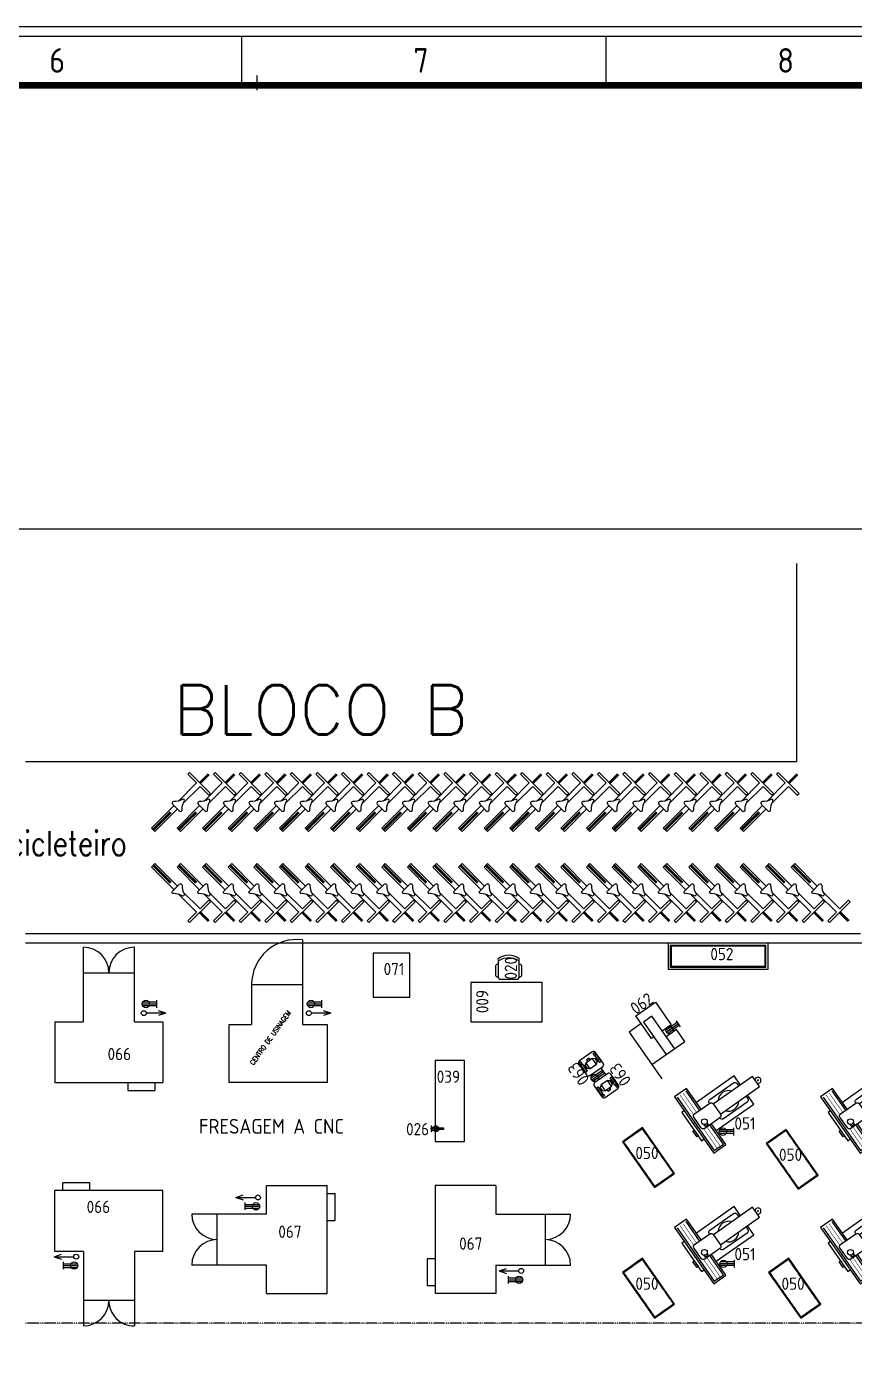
# Model space of a CAD drawing. Header units: millimetres. Extents: x 18768 to 1484868, y -11027 to 520152.
# Drawn here: x 187274 to 204153, y 46511 to 73473 of the extents above; entities that cross this region are included whole.
import ezdxf
from ezdxf.enums import TextEntityAlignment as Align

# ---------------------------------------------------------------- set-up
doc = ezdxf.new("R2010")
doc.units = ezdxf.units.MM
doc.linetypes.add('DIVIDE', pattern=[2.15, 1.5, -0.2, 0.05, -0.15, 0.05, -0.2])
doc.linetypes.add('HIDDEN2', pattern=[4.7625, 3.175, -1.5875])
for name, color, linetype in [('025', 3, 'Continuous'), ('050', 166, 'Continuous'), ('100', 176, 'Continuous'), ('3-MAQUINAS', 5, 'Continuous'), ('8-TEXTO', 4, 'Continuous'), ('8-TEXTO-DETALHES', 6, 'Continuous'), ('L018-SIMBOLO1', 3, 'Continuous'), ('L018-SIMBOLO3', 3, 'Continuous'), ('L025-CONTORNO', 7, 'Continuous'), ('L025-IMAGIN', 1, 'DIVIDE'), ('L025-TEXTO', 7, 'Continuous'), ('L035-ARRANJO-ADQUIRIR', 102, 'Continuous'), ('L035-ARRANJO-EXISTENTE', 180, 'Continuous'), ('L035-TEXTO', 40, 'Continuous'), ('PAREDES', 7, 'Continuous')]:
    doc.layers.add(name, color=color, linetype=linetype)
doc.layers.add('L035-DEMOLIÇÃO', color=40, linetype='Continuous', plot=False)
doc.styles.add('ISO-CP--18', font='isocp.shx', dxfattribs={"width": 0.75, "height": 180})
doc.styles.add('ISO-CP--25', font='isocp.shx', dxfattribs={"height": 250})
doc.styles.add('ISO-CP--35', font='isocp.shx', dxfattribs={"height": 350})
doc.styles.add('ISO-CP--50', font='isocp.shx', dxfattribs={"height": 500})
doc.styles.add('ROMANS', font='romans', dxfattribs={"width": 0.8, "height": 300})

# ---------------------------------------------------------------- blocks, each defined once
blk = doc.blocks.new('A0')
at = {"layer": '025'}
for points in [[(119300, 84500), (119300, 0), (0, 0), (0, 84500)], [(200, 84300), (119100, 84300), (119100, 200), (200, 200)]]:
    blk.add_lwpolyline(points, close=True, dxfattribs=at)
at = {"layer": '050'}
for p, q in [((44786, 84300), (44786, 83300)), ((52217, 84300), (52217, 83300))]:
    blk.add_line(p, q, dxfattribs=at)
at = {"layer": '100'}
for p, q in [((45100, 83500), (45100, 83200)), ((45050, 83300), (45150, 83300)), ((45065, 83300), (45135, 83300))]:
    blk.add_line(p, q, dxfattribs=at)
at = {"layer": '100', "const_width": 140}
blk.add_lwpolyline([(2700, 83300), (118100, 83300), (118100, 1200), (2700, 1200)], close=True, dxfattribs=at)
at = {"layer": '050', "style": 'ISO-CP--50'}
for s, p in [('6', (40870, 83558)), ('7', (48290, 83558)), ('8', (55711, 83558))]:
    blk.add_text(s, height=500, dxfattribs=at).set_placement(p)
blk = doc.blocks.new('Bicicleta')
for points in [[(-1.142, 1.121), (-1.121, 1.142), (-0.944, 0.965), (-0.965, 0.944)], [(-0.788, 0.767), (-0.767, 0.788), (-0.944, 0.965), (-0.965, 0.944)], [(-0.011, -0.011), (0.011, 0.011), (-0.166, 0.187), (-0.187, 0.166)]]:
    blk.add_hatch(color=256).paths.add_polyline_path(points)
for p, q in [((-0.965, 0.944), (-1.142, 1.121)), ((-0.944, 0.965), (-1.121, 1.142)), ((-0.965, 0.944), (-0.788, 0.767)), ((-0.944, 0.965), (-0.767, 0.788)), ((-0.187, 0.166), (-0.011, -0.011)), ((-0.166, 0.187), (0.011, 0.011))]:
    blk.add_line(p, q)
at = {"color": 1}
for points in [[(-0.707, 0.636), (-1.167, 1.096), (-1.096, 1.167), (-0.636, 0.707)], [(-0.518, 0.589), (-0.177, 0.247), (0, 0.424), (0.035, 0.389), (-0.389, -0.035), (-0.424, 0), (-0.247, 0.177), (-0.615, 0.545)]]:
    blk.add_lwpolyline(points, dxfattribs=at)
blk.add_lwpolyline([(-0.714, 0.556, -0.686338), (-0.736, 0.607), (-0.595, 0.749, -0.686338), (-0.544, 0.726, 0.152911), (-0.499, 0.552, -0.794326), (-0.54, 0.511, 0.152911)], format="xyb", close=True, dxfattribs=at)
blk = doc.blocks.new('BL_SENAI_id9330820430')
at = {"layer": 'L035-ARRANJO-EXISTENTE', "color": 0}
for p, q in [((-1155, 673), (-395, -412)), ((-695, 408), (-971, 803)), ((410, 533), (281, 718)), ((-359, -5), (410, 533)), ((-572, 76), (-599, 116)), ((-519, 113), (-572, 76)), ((-545, 150), (-519, 113)), ((-211, -283), (-487, 112)), ((-395, -412), (-211, -283))]:
    blk.add_line(p, q, dxfattribs=at)
for points in [[(138, 922), (8, 1107), (-761, 568)], [(-271, 331), (527, 890), (383, 1095), (-415, 536)], [(-664, 430), (-962, 855), (-1207, 683), (-404, -464), (-159, -292), (-456, 133)], [(-1007, 396), (-1056, 361), (-655, -212), (-605, -177)]]:
    blk.add_lwpolyline(points, dxfattribs=at)
for points in [[(-491, 551), (-497, 560, -0.414214), (-484, 629), (-4, 966, -0.414214), (65, 953), (104, 899)], [(247, 694), (285, 639, -0.414214), (273, 570), (-207, 234, -0.414214), (-277, 246), (-283, 255)]]:
    blk.add_lwpolyline(points, format="xyb", dxfattribs=at)
at = {"layer": 'L035-ARRANJO-EXISTENTE', "color": 0, "const_width": 10}
for points in [[(-815, 318), (-1094, 717)], [(-756, 365), (-1032, 760)], [(-334, -369), (-613, 30)], [(-272, -326), (-548, 69)]]:
    blk.add_lwpolyline(points, dxfattribs=at)
at = {"layer": 'L035-ARRANJO-EXISTENTE', "color": 0}
blk.add_lwpolyline([(-662, 50), (-812, 265, -0.414214), (-800, 335), (-488, 553, -0.414214), (-418, 541), (-268, 326, -0.414214), (-280, 256), (-592, 38, -0.414214)], format="xyb", close=True, dxfattribs=at)
blk.add_lwpolyline([(-748, -136), (-831, -17), (-805, 2), (-721, -118)], close=True, dxfattribs=at)
for centre, radius in [((493, 1019), 9.04), ((-598, 175), 59.7)]:
    blk.add_circle(centre, radius, dxfattribs=at)
for centre, radius, start, end in [((493, 1019), 61.7, 255.737, 174.263), ((-106, 600), 209, 71.712, 178.288), ((-106, 600), 209, 251.712, 358.288)]:
    blk.add_arc(centre, radius, start, end, dxfattribs=at)
at = {"layer": 'L025-TEXTO', "style": 'ISO-CP--18'}
blk.add_attdef('rmp_mt_codmaterial', (15, 15), '', height=40, dxfattribs=at)
at = {"layer": 'L025-TEXTO', "style": 'ISO-CP--18', "flags": 1}
for tag in ['rmp_mt_nomeunid', 'rmp_mt_potencia', 'rmp_mt_cod']:
    blk.add_attdef(tag, (15, 15), '', height=40, dxfattribs=at)
blk = doc.blocks.new('BL_SENAI_id9320290700')
at = {"layer": 'L035-ARRANJO-ADQUIRIR', "color": 0}
blk.add_lwpolyline([(-435, -311), (465, -311), (465, 439), (-435, 439)], close=True, dxfattribs=at)
at = {"layer": 'L025-TEXTO', "style": 'ISO-CP--50'}
blk.add_attdef('rmp_mt_codmaterial', (15, 15), '', height=40, dxfattribs=at)
at = {"layer": 'L025-TEXTO', "style": 'ISO-CP--50', "flags": 1}
for tag in ['rmp_mt_nomeunid', 'rmp_mt_potencia', 'rmp_mt_cod']:
    blk.add_attdef(tag, (15, 15), '', height=40, dxfattribs=at)
blk = doc.blocks.new('BL_SENAI_id9320230820')
at = {"layer": 'L035-ARRANJO-EXISTENTE', "color": 0}
blk.add_lwpolyline([(-449, -183), (691, -183), (691, 317), (-449, 317)], close=True, dxfattribs=at)
at = {"layer": 'L035-ARRANJO-EXISTENTE', "color": 0, "linetype": 'HIDDEN2'}
blk.add_lwpolyline([(-431, -165), (673, -165), (673, 299), (-431, 299)], close=True, dxfattribs=at)
at = {"layer": 'L025-TEXTO', "style": 'ISO-CP--25'}
blk.add_attdef('rmp_mt_codmaterial', (15, 15), '', height=40, dxfattribs=at)
at = {"layer": 'L025-TEXTO', "style": 'ISO-CP--25', "flags": 1}
for tag in ['rmp_mt_nomeunid', 'rmp_mt_potencia', 'rmp_mt_cod']:
    blk.add_attdef(tag, (15, 15), '', height=40, dxfattribs=at)
blk = doc.blocks.new('BL_SENAI_id9300034553')
at = {"layer": 'L035-ARRANJO-EXISTENTE', "color": 0}
for points in [[(-190, 490), (-190, 790), (-1000, 790), (-1000, -30), (-700, -30), (-700, 225)], [(-1000, 225), (-190, 225), (-190, 435), (-1000, 435)], [(-560, 435), (-560, 490), (0, 490), (0, 0), (-560, 0), (-560, 225)]]:
    blk.add_lwpolyline(points, dxfattribs=at)
at = {"layer": 'L025-TEXTO', "style": 'ISO-CP--25'}
blk.add_attdef('rmp_mt_codmaterial', (15, 15), '', height=40, dxfattribs=at)
at = {"layer": 'L025-TEXTO', "style": 'ISO-CP--25', "flags": 1}
for tag in ['rmp_mt_nomeunid', 'rmp_mt_potencia', 'rmp_mt_cod']:
    blk.add_attdef(tag, (15, 15), '', height=40, dxfattribs=at)
blk = doc.blocks.new('BL_SENAI_id9320220810')
at = {"layer": 'L025-CONTORNO', "color": 0}
blk.add_lwpolyline([(-688, 238), (112, 238), (112, 1688), (-688, 1688)], close=True, dxfattribs=at)
at = {"layer": 'L025-TEXTO', "style": 'ISO-CP--25'}
blk.add_attdef('rmp_mt_codmaterial', (15, 15), '', height=40, dxfattribs=at)
at = {"layer": 'L025-TEXTO', "style": 'ISO-CP--25', "flags": 1}
for tag in ['rmp_mt_nomeunid', 'rmp_mt_potencia', 'rmp_mt_cod']:
    blk.add_attdef(tag, (15, 15), '', height=40, dxfattribs=at)
blk = doc.blocks.new('BL_SENAI_id9320230770')
at = {"layer": 'L025-CONTORNO', "color": 0}
blk.add_lwpolyline([(-848, -169), (1192, -169), (1192, 361), (-848, 361)], close=True, dxfattribs=at)
at = {"layer": 'L025-CONTORNO', "color": 0, "linetype": 'HIDDEN2'}
for points in [[(-803, -124), (1147, -124), (1147, 316), (-803, 316)], [(-785, -106), (1129, -106), (1129, 298), (-785, 298)]]:
    blk.add_lwpolyline(points, close=True, dxfattribs=at)
at = {"layer": 'L025-TEXTO', "style": 'ISO-CP--25'}
blk.add_attdef('rmp_mt_codmaterial', (15, 15), '', height=40, dxfattribs=at)
at = {"layer": 'L025-TEXTO', "style": 'ISO-CP--25', "flags": 1}
for tag in ['rmp_mt_nomeunid', 'rmp_mt_potencia', 'rmp_mt_cod']:
    blk.add_attdef(tag, (15, 15), '', height=40, dxfattribs=at)
blk = doc.blocks.new('BL_SENAI_id9330313130')
at = {"layer": 'L035-ARRANJO-EXISTENTE', "color": 0}
for p, q in [((-2, 569), (-2, 531)), ((13, 569), (-2, 569)), ((13, 531), (13, 572)), ((82, 581), (88, 586)), ((134, 581), (82, 581)), ((82, 572), (82, 581)), ((134, 572), (82, 572)), ((128, 586), (88, 586)), ((134, 581), (128, 586)), ((134, 572), (134, 581)), ((184, 572), (184, 531)), ((-10, 413), (35, 419)), ((-10, 413), (-10, 346)), ((-10, 346), (35, 340)), ((-4, 408), (35, 413)), ((-4, 408), (-4, 352)), ((-4, 352), (35, 346)), ((13, 531), (184, 531)), ((71, 502), (35, 460)), ((71, 258), (35, 299)), ((179, 460), (144, 502)), ((179, 299), (144, 258)), ((-2, 191), (-2, 229)), ((13, 191), (-2, 191)), ((13, 229), (184, 229)), ((13, 229), (13, 187)), ((134, 187), (82, 187)), ((82, 187), (82, 179)), ((134, 178), (82, 178)), ((82, 178), (88, 174)), ((128, 174), (88, 174)), ((134, 178), (128, 174)), ((134, 187), (134, 178)), ((184, 187), (184, 229))]:
    blk.add_line(p, q, dxfattribs=at)
blk.add_lwpolyline([(242, 587), (-28, 587, 0.414214), (-78, 537), (-78, 222, 0.414214), (-28, 172), (242, 172, 0.414214), (292, 222), (292, 537, 0.414214)], format="xyb", close=True, dxfattribs=at)
for points in [[(-2, 531), (-42, 531), (-42, 572), (184, 572), (184, 569)], [(-2, 229), (-42, 229), (-42, 187), (184, 187), (184, 191)]]:
    blk.add_lwpolyline(points, dxfattribs=at)
for points in [[(35, 299), (179, 299), (179, 460), (35, 460)], [(144, 502), (144, 531), (71, 531), (71, 502)], [(144, 258), (144, 229), (71, 229), (71, 258)]]:
    blk.add_lwpolyline(points, close=True, dxfattribs=at)
at = {"layer": 'L025-TEXTO', "style": 'ISO-CP--25'}
blk.add_attdef('rmp_mt_codmaterial', (15, 15), '', height=40, dxfattribs=at)
at = {"layer": 'L025-TEXTO', "style": 'ISO-CP--25', "flags": 1}
for tag in ['rmp_mt_nomeunid', 'rmp_mt_potencia', 'rmp_mt_cod']:
    blk.add_attdef(tag, (15, 15), '', height=40, dxfattribs=at)
blk = doc.blocks.new('BL_SENAI_id9330820230')
at = {"layer": 'L025-CONTORNO', "color": 0}
for p, q in [((0, 1040), (0, 1620)), ((0, 1620), (1240, 1620)), ((1240, -580), (1240, 1620)), ((1240, 1460), (1400, 1460)), ((1400, 910), (1400, 1460)), ((-1000, 1040), (-1520, 1040)), ((0, 1040), (-1000, 1040)), ((-1000, 0), (-1000, 1040)), ((1240, 910), (1400, 910)), ((-1000, 0), (-1520, 0)), ((0, -580), (0, 0)), ((0, 0), (-1000, 0)), ((0, -580), (1240, -580))]:
    blk.add_line(p, q, dxfattribs=at)
for centre, start, end in [((-1000, 1040), 180, 270), ((-1000, 0), 90, 180)]:
    blk.add_arc(centre, 520, start, end, dxfattribs=at)
at = {"layer": 'L025-TEXTO', "style": 'ISO-CP--25'}
blk.add_attdef('rmp_mt_codmaterial', (15, 15), '', height=40, dxfattribs=at)
at = {"layer": 'L025-TEXTO', "style": 'ISO-CP--25', "flags": 1}
for tag in ['rmp_mt_nomeunid', 'rmp_mt_potencia', 'rmp_mt_cod']:
    blk.add_attdef(tag, (15, 15), '', height=40, dxfattribs=at)
blk = doc.blocks.new('BL_SENAI_id9320210400')
at = {"layer": 'L035-ARRANJO-ADQUIRIR', "color": 0}
for points in [[(-690, 550, -0.290756), (-310, 550, 0.829608), (-284, 579, 0.333333), (-716, 579, 0.829608), (-690, 550)], [(-710, 550, 0.129448), (-717, 523), (-717, 219, 0.414214), (-663, 164), (-338, 164, 0.414214), (-284, 219), (-284, 525, 0.120944), (-290, 550)], [(-717, 464), (-737, 464, 0.414214), (-767, 434), (-767, 244, 0.414214), (-737, 214), (-717, 214)], [(-284, 214), (-264, 214, 0.414214), (-234, 244), (-234, 434, 0.414214), (-264, 464), (-284, 464)]]:
    blk.add_lwpolyline(points, format="xyb", dxfattribs=at)
at = {"layer": 'L025-TEXTO', "style": 'ISO-CP--25'}
blk.add_attdef('rmp_mt_codmaterial', (15, 15), '', height=40, dxfattribs=at)
at = {"layer": 'L025-TEXTO', "style": 'ISO-CP--25', "flags": 1}
for tag in ['rmp_mt_nomeunid', 'rmp_mt_potencia', 'rmp_mt_cod']:
    blk.add_attdef(tag, (15, 15), '', height=40, dxfattribs=at)
blk = doc.blocks.new('BL_SENAI_id9320240750')
at = {"layer": 'L025-CONTORNO', "color": 0}
for p, q in [((1650, 600), (0, 600)), ((0, 600), (0, 0)), ((1650, 0), (1650, 600)), ((0, 0), (1650, 0))]:
    blk.add_line(p, q, dxfattribs=at)
at = {"layer": 'L025-TEXTO', "style": 'ISO-CP--25'}
blk.add_attdef('rmp_mt_codmaterial', (15, 15), '', height=40, dxfattribs=at)
at = {"layer": 'L025-TEXTO', "style": 'ISO-CP--25', "flags": 1}
for tag in ['rmp_mt_nomeunid', 'rmp_mt_potencia', 'rmp_mt_cod']:
    blk.add_attdef(tag, (15, 15), '', height=40, dxfattribs=at)
blk = doc.blocks.new('BL_SENAI_id9310100320')
at = {"layer": 'L035-ARRANJO-EXISTENTE', "color": 0}
for p, q in [((-201, 56), (-201, 20)), ((-201, 56), (-96, 56)), ((-96, 20), (-201, 20)), ((-96, 72), (-55, 72)), ((-96, 4), (-96, 72)), ((-55, 4), (-96, 4)), ((-29, 76), (-35, 76)), ((-35, 68), (-35, 0)), ((-35, 0), (-29, 0)), ((-29, 0), (-29, 76)), ((-22, 76), (-17, 76)), ((-22, 0), (-22, 76)), ((-17, 0), (-22, 0)), ((-17, 68), (-17, 0)), ((1, 23), (1, 53)), ((39, 65), (12, 65)), ((39, 11), (12, 11)), ((35, 65), (35, 11)), ((39, 65), (39, 11))]:
    blk.add_line(p, q, dxfattribs=at)
for points in [[(-96, 22), (-96, 54), (-80, 54), (-80, 22)], [(-53, 76), (-35, 76), (-35, 0), (-53, 0)], [(1, 76), (-17, 76), (-17, 0), (1, 0)], [(39, 30), (39, 46), (58, 46), (58, 30)], [(45, 92), (45, 88), (55, 88), (55, 92)], [(45, -16), (45, -12), (55, -12), (55, -16)]]:
    blk.add_lwpolyline(points, close=True, dxfattribs=at)
for points in [[(48, 46), (48, 88), (52, 88), (52, 46)], [(52, 30), (52, -12), (48, -12), (48, 30)]]:
    blk.add_lwpolyline(points, dxfattribs=at)
for centre in [(-42, 85), (-42, -9)]:
    blk.add_circle(centre, 4.46, dxfattribs=at)
for centre, radius, start, end in [((-41, 38), 55.5, 41.7386, 141.8707), ((-41, 38), 55.5, 218.1293, 318.2614), ((-55, 75), 2.59, 270, 0), ((-55, 1), 2.59, 0, 90), ((12, 76), 11.4, 180, 270), ((12, 0), 11.4, 90, 180)]:
    blk.add_arc(centre, radius, start, end, dxfattribs=at)
at = {"layer": 'L025-TEXTO', "style": 'ISO-CP--25'}
blk.add_attdef('rmp_mt_codmaterial', (15, 15), '', height=40, dxfattribs=at)
at = {"layer": 'L025-TEXTO', "style": 'ISO-CP--25', "flags": 1}
for tag in ['rmp_mt_nomeunid', 'rmp_mt_potencia', 'rmp_mt_cod']:
    blk.add_attdef(tag, (15, 15), '', height=40, dxfattribs=at)
blk = doc.blocks.new('BL_SENAI_id9330820630')
at = {"layer": 'L025-CONTORNO', "color": 0}
for p, q in [((0, 1490), (0, -710)), ((1240, 1490), (0, 1490)), ((1240, 1490), (1240, 910)), ((1240, 910), (2240, 910)), ((2240, 910), (2760, 910)), ((2240, 910), (2240, -130)), ((0, 0), (-160, 0)), ((-160, 0), (-160, -550)), ((1240, -130), (2240, -130)), ((1240, -130), (1240, -710)), ((2240, -130), (2760, -130)), ((0, -550), (-160, -550)), ((1240, -710), (0, -710))]:
    blk.add_line(p, q, dxfattribs=at)
for centre, start, end in [((2240, 910), 270, 0), ((2240, -130), 0, 90)]:
    blk.add_arc(centre, 520, start, end, dxfattribs=at)
at = {"layer": 'L025-TEXTO', "style": 'ISO-CP--25'}
blk.add_attdef('rmp_mt_codmaterial', (15, 15), '', height=40, dxfattribs=at)
at = {"layer": 'L025-TEXTO', "style": 'ISO-CP--25', "flags": 1}
for tag in ['rmp_mt_nomeunid', 'rmp_mt_potencia', 'rmp_mt_cod']:
    blk.add_attdef(tag, (15, 15), '', height=40, dxfattribs=at)

msp = doc.modelspace()

# ---------------------------------------------------------------- linework, layer by layer
at = {"layer": '3-MAQUINAS', "linetype": 'Continuous'}
for p, q in [((192902.616, 54857.175), (192902.616, 53135.594)), ((191863.774, 53950.594), (191863.774, 53135.594)), ((191863.774, 53950.594), (192902.616, 53950.594)), ((191403.774, 51950.594), (191403.774, 53135.594)), ((191403.774, 53135.594), (191863.774, 53135.594)), ((192902.616, 53135.594), (193403.774, 53135.594)), ((193403.774, 53135.594), (193403.774, 51950.594)), ((193403.774, 51950.594), (191403.774, 51950.594))]:
    msp.add_line(p, q, dxfattribs=at)
msp.add_arc((192778.774, 53950.594), 915, 82.2213694, 180, dxfattribs=at)
at = {"layer": 'L018-SIMBOLO1'}
for p, q in [((189931.459, 53552.249), (189631.459, 53552.249)), ((189931.459, 53589.749), (189641.507, 53589.749)), ((189931.459, 53514.749), (189641.507, 53514.749)), ((189931.459, 53477.249), (189931.459, 53627.249)), ((193297.543, 53552.249), (192997.543, 53552.249)), ((193297.543, 53589.749), (193007.591, 53589.749)), ((193297.543, 53514.749), (193007.591, 53514.749)), ((193297.543, 53477.249), (193297.543, 53627.249)), ((200542.609, 53180.122), (200305.094, 53013.813)), ((200564.118, 53149.404), (200318.372, 52977.331)), ((200585.627, 53118.686), (200348.112, 52952.376)), ((200607.136, 53087.968), (200521.1, 53210.841)), ((199018.722, 52204.688), (198781.207, 52038.379)), ((199040.231, 52173.97), (198794.485, 52001.897)), ((199061.74, 52143.252), (198824.225, 51976.942)), ((199083.249, 52112.534), (198997.213, 52235.407)), ((201695.24, 50988.426), (201405.288, 50988.426)), ((201695.24, 50875.926), (201695.24, 51025.926)), ((201695.24, 50950.926), (201395.24, 50950.926)), ((201695.24, 50913.426), (201405.288, 50913.426)), ((191727.139, 49504.617), (191727.139, 49354.617)), ((191727.139, 49467.117), (192017.091, 49467.117)), ((191727.139, 49429.617), (192027.139, 49429.617)), ((191727.139, 49392.117), (192017.091, 49392.117)), ((188022.202, 48297.493), (188022.202, 48147.493)), ((201706.239, 48295.973), (201416.287, 48295.973)), ((201706.239, 48183.473), (201706.239, 48333.473)), ((188022.202, 48259.993), (188312.154, 48259.993)), ((188022.202, 48222.493), (188322.202, 48222.493)), ((188022.202, 48184.993), (188312.154, 48184.993)), ((197090.97, 48007.156), (197090.97, 47857.156)), ((201706.239, 48258.473), (201406.239, 48258.473)), ((201706.239, 48220.973), (201416.287, 48220.973)), ((197090.97, 47969.656), (197380.922, 47969.656)), ((197090.97, 47932.156), (197390.97, 47932.156)), ((197090.97, 47894.656), (197380.922, 47894.656))]:
    msp.add_line(p, q, dxfattribs=at)
for centre in [(189706.459, 53552.249), (193072.543, 53552.249), (200379.809, 53020.35), (198855.922, 52044.915), (201470.24, 50950.926), (191952.139, 49429.617), (188247.202, 48222.493), (201481.239, 48258.473), (197315.97, 47932.156)]:
    msp.add_circle(centre, 75, dxfattribs=at)
at = {"layer": 'L018-SIMBOLO3'}
for p, q in [((190115.059, 53365.846), (189965.059, 53415.846)), ((193481.143, 53365.846), (193331.143, 53415.846)), ((190115.059, 53365.846), (189715.059, 53365.846)), ((190115.059, 53365.846), (189965.059, 53315.846)), ((193481.143, 53365.846), (193081.143, 53365.846)), ((193481.143, 53365.846), (193331.143, 53315.846)), ((191543.539, 49610.447), (191693.539, 49660.447)), ((191543.539, 49610.447), (191693.539, 49560.447)), ((191543.539, 49610.447), (191943.539, 49610.447)), ((187838.602, 48403.324), (187988.602, 48453.324)), ((187838.602, 48403.324), (188238.602, 48403.324)), ((187838.602, 48403.324), (187988.602, 48353.324)), ((196907.37, 48112.987), (197057.37, 48162.987)), ((196907.37, 48112.987), (197307.37, 48112.987)), ((196907.37, 48112.987), (197057.37, 48062.987))]:
    msp.add_line(p, q, dxfattribs=at)
for centre in [(189665.059, 53365.846), (193031.143, 53365.846), (191993.539, 49610.447), (188288.602, 48403.324), (197357.37, 48112.987)]:
    msp.add_circle(centre, 50, dxfattribs=at)
at = {"layer": 'L025-CONTORNO', "linetype": 'ByBlock', "lineweight": -2}
msp.add_line((199558.819, 52980.101), (200223.867, 52030.313), dxfattribs=at)
at = {"layer": 'L025-IMAGIN'}
msp.add_line((216473.314, 47051.201), (187253.279, 47051.201), dxfattribs=at)
at = {"layer": 'L035-DEMOLIÇÃO', "linetype": 'ByBlock', "lineweight": -2}
msp.add_lwpolyline([(243039.686, 25707.681), (151141.405, 25707.681), (151141.405, 63236.274), (243039.686, 63236.274)], close=True, dxfattribs=at)
at = {"layer": 'PAREDES', "ltscale": 0.01}
msp.add_line((202976.428, 58491.201), (202976.428, 62531.201), dxfattribs=at)
at = {"layer": 'PAREDES'}
for p, q in [((187253.279, 58491.201), (202976.428, 58491.201)), ((187253.279, 54991.201), (204276.428, 54991.201)), ((204500.309, 54791.201), (187253.279, 54791.201))]:
    msp.add_line(p, q, dxfattribs=at)

# ---------------------------------------------------------------- block references
at = {"xscale": -1000, "yscale": 1000, "zscale": 1000, "rotation": 180}
for p in [(190988.53, 58233.678), (191510.156, 58233.678), (192031.782, 58233.678), (192553.408, 58233.678), (193075.033, 58233.678), (193596.659, 58233.678), (194118.285, 58233.678), (194639.91, 58233.678), (195161.536, 58233.678), (195683.162, 58233.678), (196204.787, 58233.678), (196726.413, 58233.678), (197248.039, 58233.678), (197769.665, 58233.678), (198291.29, 58233.678), (198812.916, 58233.678), (199334.542, 58233.678), (199856.167, 58233.678), (200377.793, 58233.678), (200899.419, 58233.678), (201421.045, 58233.678), (201942.67, 58233.678), (202464.296, 58233.678), (202985.922, 58233.678)]:
    msp.add_blockref('Bicicleta', p, dxfattribs=at)
at = {"xscale": 1000, "yscale": 1000, "zscale": 1000}
for p in [(190988.53, 55245.198), (191510.156, 55245.198), (192031.782, 55245.198), (192553.408, 55245.198), (193075.033, 55245.198), (193596.659, 55245.198), (194118.285, 55245.198), (194639.91, 55245.198), (195161.536, 55245.198), (195683.162, 55245.198), (196204.787, 55245.198), (196726.413, 55245.198), (197248.039, 55245.198), (197769.665, 55245.198), (198291.29, 55245.198), (198812.916, 55245.198), (199334.542, 55245.198), (199856.167, 55245.198), (200377.793, 55245.198), (200899.419, 55245.198), (201421.045, 55245.198), (201942.67, 55245.198), (202464.296, 55245.198), (202985.922, 55245.198), (203507.547, 55245.198), (204029.173, 55245.198)]:
    msp.add_blockref('Bicicleta', p, dxfattribs=at)
at = {"layer": 'L025-CONTORNO'}
msp.add_blockref('A0', (146868.29, -11026.877), dxfattribs=at)
at = {"layer": 'L035-ARRANJO-ADQUIRIR'}
ref = msp.add_blockref('BL_SENAI_id9320230770', (201199.03, 54430.112), dxfattribs=at)
ref.add_attrib('rmp_mt_codmaterial', '052', (201214.03, 54445.112), dxfattribs={"layer": 'L025-TEXTO', "height": 250, "style": 'ISO-CP--25'})
ref = msp.add_blockref('BL_SENAI_id9330820630', (189343.279, 51950.594), dxfattribs=dict(at, rotation=90))
ref.add_attrib('rmp_mt_codmaterial', '066', dxfattribs={"layer": 'L025-TEXTO', "height": 250, "style": 'ISO-CP--25'}).set_placement((189166.898, 52408.181), align=Align.CENTER)
ref = msp.add_blockref('BL_SENAI_id9320290700', (194780.107, 54125.454), dxfattribs=dict(at, rotation=90))
ref.add_attrib('rmp_mt_codmaterial', '071', dxfattribs={"layer": 'L025-TEXTO', "height": 250, "style": 'ISO-CP--50'}).set_placement((194765.107, 54140.454), align=Align.CENTER)
ref = msp.add_blockref('BL_SENAI_id9320210400', (197602.857, 53893.201), dxfattribs=at)
ref.add_attrib('rmp_mt_codmaterial', '020', dxfattribs={"layer": 'L025-TEXTO', "height": 250, "rotation": 90, "style": 'ISO-CP--25'}).set_placement((197147.427, 54280.763), align=Align.MIDDLE)
ref = msp.add_blockref('BL_SENAI_id9320220810', (196095.219, 53303.026), dxfattribs=dict(at, rotation=270))
ref.add_attrib('rmp_mt_codmaterial', '009', dxfattribs={"layer": 'L025-TEXTO', "height": 250, "rotation": 90, "style": 'ISO-CP--25'}).set_placement((196690.396, 53601.981), align=Align.CENTER)
ref = msp.add_blockref('BL_SENAI_id9320240750', (195603.774, 52402.138), dxfattribs=dict(at, rotation=270))
ref.add_attrib('rmp_mt_codmaterial', '039', dxfattribs={"layer": 'L025-TEXTO', "height": 250, "style": 'ISO-CP--25'}).set_placement((195874.503, 52070.976), align=Align.MIDDLE)
ref = msp.add_blockref('BL_SENAI_id9330820430', (201689.686, 50978.609), dxfattribs=at)
ref.add_attrib('rmp_mt_codmaterial', '051', (201704.686, 50993.609), dxfattribs={"layer": 'L025-TEXTO', "height": 250, "style": 'ISO-CP--18'})
ref = msp.add_blockref('BL_SENAI_id9330820430', (204668.176, 50978.609), dxfattribs=at)
ref.add_attrib('rmp_mt_codmaterial', '051', (204683.176, 50993.609), dxfattribs={"layer": 'L025-TEXTO', "height": 250, "style": 'ISO-CP--18'})
ref = msp.add_blockref('BL_SENAI_id9310100320', (195579.551, 51048.814), dxfattribs=dict(at, rotation=180))
ref.add_attrib('rmp_mt_codmaterial', '026', dxfattribs={"layer": 'L025-TEXTO', "height": 250, "style": 'ISO-CP--25'}).set_placement((195246.314, 51001.721), align=Align.MIDDLE)
ref = msp.add_blockref('BL_SENAI_id9320230820', (200078.226, 50362.153), dxfattribs=dict(at, rotation=125.0000000002113))
ref.add_attrib('rmp_mt_codmaterial', '050', dxfattribs={"layer": 'L025-TEXTO', "height": 250, "style": 'ISO-CP--25'}).set_placement((199921.227, 50390.833), align=Align.CENTER)
ref = msp.add_blockref('BL_SENAI_id9320230820', (203005.488, 50326.283), dxfattribs=dict(at, rotation=125.0000000002113))
ref.add_attrib('rmp_mt_codmaterial', '050', dxfattribs={"layer": 'L025-TEXTO', "height": 250, "style": 'ISO-CP--25'}).set_placement((202848.489, 50354.963), align=Align.CENTER)
ref = msp.add_blockref('BL_SENAI_id9330820630', (188563.279, 49750.594), dxfattribs=dict(at, rotation=269.9999999999998))
ref.add_attrib('rmp_mt_codmaterial', '066', dxfattribs={"layer": 'L025-TEXTO', "height": 250, "style": 'ISO-CP--25'}).set_placement((188739.661, 49293.007), align=Align.CENTER)
ref = msp.add_blockref('BL_SENAI_id9330820230', (192163.774, 48231.201), dxfattribs=at)
ref.add_attrib('rmp_mt_codmaterial', '067', dxfattribs={"layer": 'L025-TEXTO', "height": 250, "style": 'ISO-CP--25'}).set_placement((192644.312, 48911.058), align=Align.MIDDLE)
ref = msp.add_blockref('BL_SENAI_id9330820230', (196843.774, 49271.201), dxfattribs=dict(at, rotation=180))
ref.add_attrib('rmp_mt_codmaterial', '067', dxfattribs={"layer": 'L025-TEXTO', "height": 250, "style": 'ISO-CP--25'}).set_placement((196330.058, 48543.961), align=Align.CENTER)
ref = msp.add_blockref('BL_SENAI_id9330820430', (201689.686, 48315.357), dxfattribs=at)
ref.add_attrib('rmp_mt_codmaterial', '051', (201704.686, 48330.357), dxfattribs={"layer": 'L025-TEXTO', "height": 250, "style": 'ISO-CP--18'})
ref = msp.add_blockref('BL_SENAI_id9330820430', (204668.176, 48315.357), dxfattribs=at)
ref.add_attrib('rmp_mt_codmaterial', '051', (204683.176, 48330.357), dxfattribs={"layer": 'L025-TEXTO', "height": 250, "style": 'ISO-CP--18'})
ref = msp.add_blockref('BL_SENAI_id9320230820', (200078.226, 47698.901), dxfattribs=dict(at, rotation=125.0000000002113))
ref.add_attrib('rmp_mt_codmaterial', '050', dxfattribs={"layer": 'L025-TEXTO', "height": 250, "style": 'ISO-CP--25'}).set_placement((199921.227, 47727.581), align=Align.CENTER)
ref = msp.add_blockref('BL_SENAI_id9320230820', (203056.716, 47698.901), dxfattribs=dict(at, rotation=125.0000000002113))
ref.add_attrib('rmp_mt_codmaterial', '050', dxfattribs={"layer": 'L025-TEXTO', "height": 250, "style": 'ISO-CP--25'}).set_placement((202899.717, 47727.581), align=Align.CENTER)
at = {"layer": 'L035-ARRANJO-EXISTENTE'}
ref = msp.add_blockref('BL_SENAI_id9300034553', (200096.969, 53588.865), dxfattribs=dict(at, rotation=125.0000000002116))
ref.add_attrib('rmp_mt_codmaterial', '062', dxfattribs={"layer": 'L025-TEXTO', "height": 250, "rotation": 35, "style": 'ISO-CP--25'}).set_placement((199886.609, 53459.881), align=Align.CENTER)
ref = msp.add_blockref('BL_SENAI_id9330313130', (198411.065, 52205.851), dxfattribs=dict(at, rotation=305.000000000211))
ref.add_attrib('rmp_mt_codmaterial', '063', dxfattribs={"layer": 'L025-TEXTO', "height": 250, "rotation": 125, "style": 'ISO-CP--25'}).set_placement((198625.089, 52200.619), align=Align.CENTER)
ref = msp.add_blockref('BL_SENAI_id9330313130', (199464.479, 52020.5), dxfattribs=dict(at, rotation=125.000000000211))
ref.add_attrib('rmp_mt_codmaterial', '063', dxfattribs={"layer": 'L025-TEXTO', "height": 250, "rotation": 125, "style": 'ISO-CP--25'}).set_placement((199477.329, 52185.269), align=Align.CENTER)

# ---------------------------------------------------------------- texts
at = {"layer": '8-TEXTO', "style": 'ROMANS'}
msp.add_text('BLOCO B', height=1000, dxfattribs=at).set_placement((190272.538, 59046.669))
at = {"layer": '8-TEXTO', "style": 'ROMANS', "width": 0.8}
msp.add_text('Bicicleteiro', height=500, dxfattribs=at).set_placement((186420.839, 56576.448))
at = {"layer": '8-TEXTO-DETALHES', "style": 'ROMANS', "width": 0.8}
msp.add_text('CENTRO DE USINAGEM', height=100, rotation=54.4620244, dxfattribs=at).set_placement((191821.525, 52355.28), align=Align.TOP_LEFT)
at = {"layer": 'L035-TEXTO', "insert": (192267.678, 51709.976), "char_height": 300, "width": 8756.13, "attachment_point": 2, "style": 'ISO-CP--35'}
msp.add_mtext('\\PFRESAGEM A CNC', dxfattribs=at)

doc.saveas('drawing.dxf')
